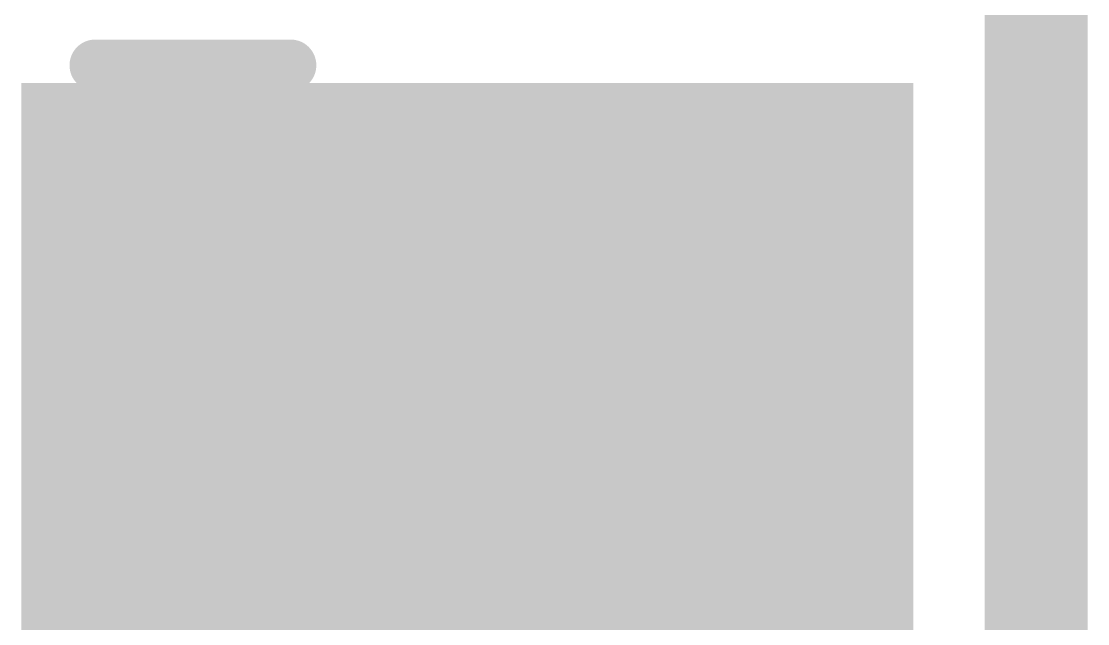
# Model space of a CAD drawing. Extents: x -28.7 to 57.9, y -15.3 to 34.1.
# Drawn here: x 25.433 to 28.067, y 9.267 to 10.753 of the extents above; entities that cross this region are included whole.
import ezdxf

# ---------------------------------------------------------------- set-up
doc = ezdxf.new("R2010")
doc.units = 0
for name, color, linetype in [('1', 12, 'CONTINUOUS'), ('16', 53, 'CONTINUOUS'), ('20', 53, 'CONTINUOUS'), ('28', 253, 'CONTINUOUS'), ('30', 253, 'CONTINUOUS'), ('32', 253, 'CONTINUOUS')]:
    doc.layers.add(name, color=color, linetype=linetype)

# ---------------------------------------------------------------- blocks, each defined once
blk = doc.blocks.new('RECT')
blk.add_solid([(-0.5, -0.5), (0.5, -0.5), (-0.5, 0.5), (0.5, 0.5)])

msp = doc.modelspace()

# ---------------------------------------------------------------- linework, layer by layer
at = {"layer": '1', "const_width": 0.254}
msp.add_lwpolyline([(27.94, 25.4), (27.94, 0)], dxfattribs=at)
at = {"layer": '16', "const_width": 0.254}
msp.add_lwpolyline([(27.94, 25.4), (27.94, 0)], dxfattribs=at)
at = {"layer": '20', "const_width": 0.2032}
msp.add_lwpolyline([(27.94, 0), (27.94, 25.4)], dxfattribs=at)
at = {"layer": '28'}
for points, const_width in [([(25.6159, 10.6768, 1), (25.6159, 10.6133)], 0.0635), ([(25.9158, 10.645, 1), (25.8523, 10.645)], 0.0635), ([(26.0985, 10.6133, 1), (26.0985, 10.6768)], 0.0635), ([(25.6159, 10.4087, 1), (25.6159, 10.3452)], 0.0635), ([(26.0985, 10.3452, 1), (26.0985, 10.4087)], 0.0635), ([(25.8523, 10.3769, 1), (25.9158, 10.3769)], 0.0635), ([(25.6159, 10.0916, 1), (25.6159, 10.0281)], 0.0635), ([(25.6476, 10.0598, 1), (25.5842, 10.0598)], 0.0635), ([(25.9158, 10.0598, 1), (25.8523, 10.0598)], 0.0635), ([(25.884, 10.0281, 1), (25.884, 10.0916)], 0.0635), ([(26.1303, 10.0598, 1), (26.0668, 10.0598)], 0.0635), ([(25.8523, 9.9794, 1), (25.9158, 9.9794)], 0.0635), ([(25.6159, 9.8989, 0.4142), (25.7231, 9.7917)], 0.127), ([(25.6476, 9.8989, 1), (25.5842, 9.8989)], 0.0635), ([(25.9913, 9.7917, 0.4142), (26.0985, 9.8989)], 0.127), ([(26.1302, 9.8989, 1), (26.0668, 9.8989)], 0.0635), ([(25.5842, 9.8989, 1), (25.6476, 9.8989)], 0.0635), ([(26.0668, 9.8989, 1), (26.1303, 9.8989)], 0.0635), ([(25.7231, 9.8234, 1), (25.7231, 9.7599)], 0.0635), ([(25.7231, 9.7599, 1), (25.7231, 9.8234)], 0.0635), ([(25.9913, 9.8234, 1), (25.9913, 9.7599)], 0.0635), ([(25.9913, 9.7599, 1), (25.9913, 9.8234)], 0.0635), ([(25.6476, 9.5222, 1), (25.5842, 9.5222)], 0.0635), ([(26.1303, 9.5222, 1), (26.0668, 9.5222)], 0.0635), ([(25.6159, 9.5003, 1), (25.6159, 9.4368)], 0.0635), ([(26.0985, 9.4368, 1), (26.0985, 9.5003)], 0.0635), ([(25.5842, 9.4149, 1), (25.6476, 9.4149)], 0.0635), ([(26.0668, 9.4149, 1), (26.1303, 9.4149)], 0.0635)]:
    msp.add_lwpolyline(points, format="xyb", dxfattribs=dict(at, const_width=const_width))
at = {"layer": '28', "const_width": 0.127}
for points in [[(26.0985, 10.645), (25.6159, 10.645)], [(25.884, 10.3769), (25.884, 10.645)], [(25.6159, 10.3769), (26.0985, 10.3769)], [(25.884, 10.0598), (25.6159, 10.0598)], [(25.6159, 10.0598), (25.6159, 9.8989)], [(25.884, 9.9794), (25.884, 10.0598)], [(26.0985, 9.8989), (26.0985, 10.0598)], [(25.7231, 9.7917), (25.9913, 9.7917)], [(25.6159, 9.4149), (25.6159, 9.5222)], [(26.0985, 9.4149), (26.0985, 9.5222)], [(26.0985, 9.4685), (25.6159, 9.4685)]]:
    msp.add_lwpolyline(points, dxfattribs=at)

# ---------------------------------------------------------------- block references
at = {"layer": '16', "xscale": 1.2, "yscale": 2, "rotation": 270}
msp.add_blockref('RECT', (26.535, 9.9), dxfattribs=at)
at = {"layer": '30', "xscale": 1.4032, "yscale": 2.2032, "rotation": 270}
msp.add_blockref('RECT', (26.535, 9.9), dxfattribs=at)
at = {"layer": '32', "xscale": 1.2, "yscale": 2, "rotation": 270}
msp.add_blockref('RECT', (26.535, 9.9), dxfattribs=at)

doc.saveas('drawing.dxf')
